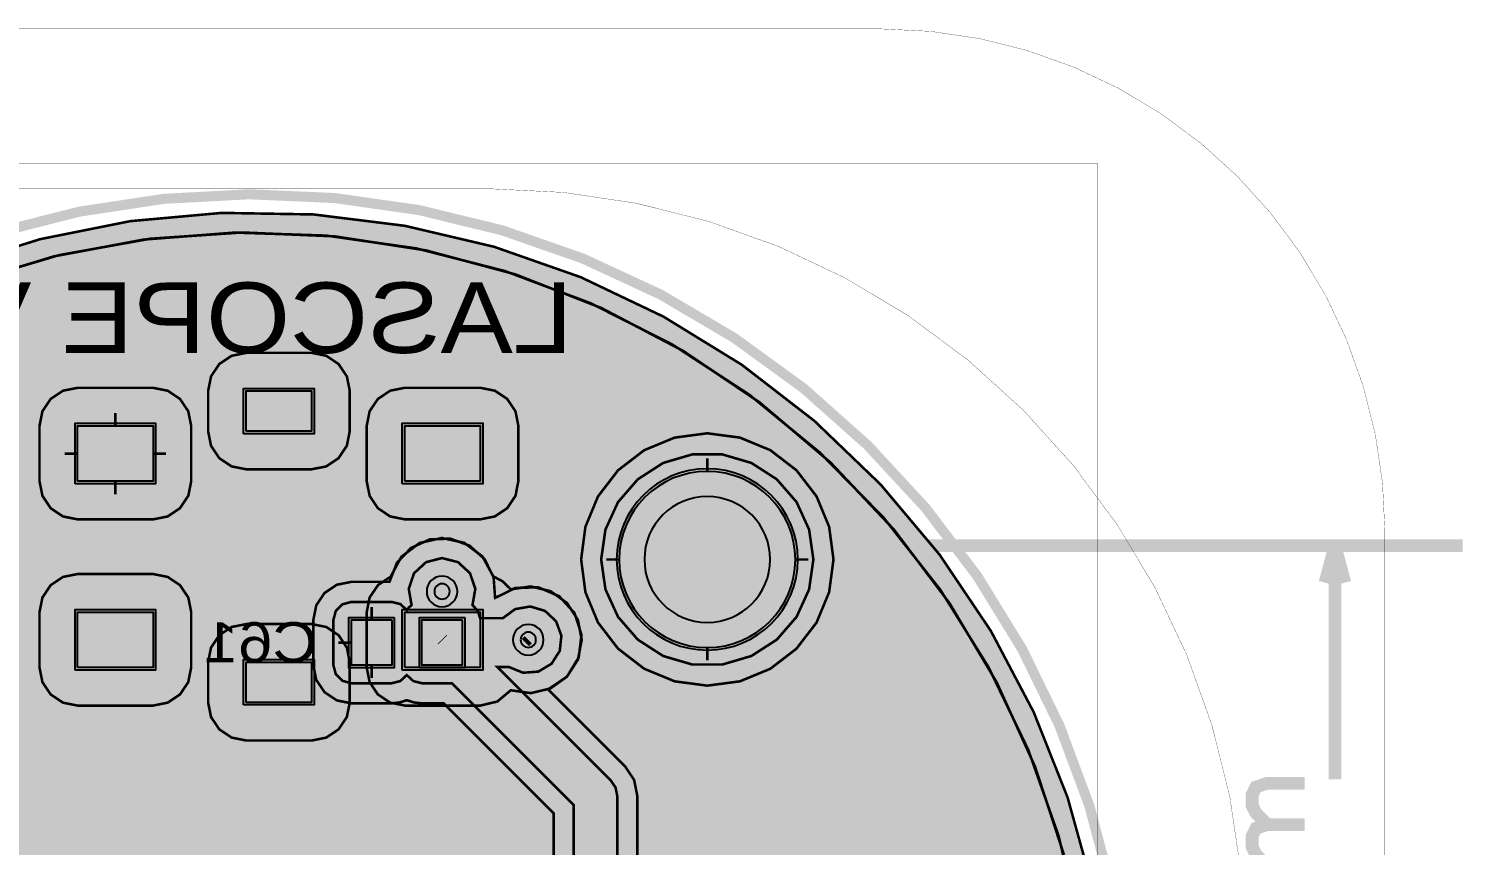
# Model space of a CAD drawing. Header units: millimetres. Extents: x -9 to 41.6, y -83.4 to 3.1.
# Drawn here: x 12.94 to 41.55, y -13.17 to 3.05 of the extents above; entities that cross this region are included whole.
import ezdxf
from ezdxf.enums import TextEntityAlignment as Align

# ---------------------------------------------------------------- set-up
doc = ezdxf.new("R2010")
doc.units = ezdxf.units.MM
doc.header["$MEASUREMENT"] = 0
for name, color, linetype, true_color in [('Board-Outline-Layer', 7, 'Continuous', 0xff00ff), ('Bottom-Layer', 7, 'Continuous', 0x0000ff), ('Bottom-Paste-Mask-Layer', 7, 'Continuous', 0x800000), ('Bottom-Silkscreen-Layer', 7, 'Continuous', 0x66cc33), ('Bottom-Solder-Mask-Layer', 7, 'Continuous', 0xaa00ff), ('Hole-Layer', 7, 'Continuous', 0x222222), ('Multi-Layer', 7, 'Continuous', 0xc0c0c0), ('Top-Layer', 7, 'Continuous', 0xff0000), ('Top-Paste-Mask-Layer', 7, 'Continuous', 0x808080), ('Top-Silkscreen-Layer', 7, 'Continuous', 0xffcc00), ('Top-Solder-Mask-Layer', 7, 'Continuous', 0x800080)]:
    doc.layers.add(name, color=color, linetype=linetype, true_color=true_color)
doc.styles.get("Standard").update_dxf_attribs({"font": 'arial.ttf'})

msp = doc.modelspace()

# ---------------------------------------------------------------- hatches: boundary and pattern name
at = {"layer": 'Bottom-Layer'}
for points in [[(17.283, -78.878), (17.29, -78.949), (17.311, -79.017), (15.852, -79.017), (15.725, -34.67), (15.636, -34.435), (15.415, -34.316), (13.588, -33.966), (11.81, -33.42), (10.102, -32.684), (8.484, -31.767), (6.975, -30.68), (5.593, -29.435), (4.355, -28.048), (3.274, -26.534), (2.364, -24.912), (1.636, -23.2), (1.098, -21.42), (0.756, -19.591), (0.615, -17.737), (0.676, -15.878), (0.939, -14.037), (1.4, -12.235), (2.054, -10.494), (2.893, -8.834), (3.907, -7.275), (5.085, -5.835), (5.333, -5.587), (6.691, -4.369), (8.17, -3.303), (9.755, -2.401), (11.427, -1.673), (13.167, -1.128), (14.956, -0.771), (16.772, -0.607), (18.595, -0.638), (20.405, -0.863), (22.18, -1.28), (23.901, -1.884), (25.547, -2.669), (27.101, -3.624), (28.543, -4.739), (29.859, -6.003), (31.032, -7.399), (32.049, -8.912), (32.9, -10.526), (33.573, -12.22), (34.061, -13.977), (34.061, -21.354), (33.594, -23.047), (32.955, -24.683), (32.152, -26.245), (31.192, -27.716), (30.086, -29.081), (28.846, -30.325), (27.485, -31.434), (26.016, -32.398), (24.457, -33.206), (22.822, -33.85), (21.131, -34.322), (20.929, -34.447), (20.851, -34.671), (20.851, -79.017), (19.522, -79.017), (19.543, -78.949), (19.55, -78.878), (19.55, -78.861), (19.965, -78.861), (20.144, -78.813), (20.275, -78.682), (20.323, -78.503), (20.323, -78.103), (20.317, -78.04), (20.301, -77.978), (20.317, -77.917), (20.323, -77.853), (20.323, -77.453), (20.275, -77.274), (20.144, -77.143), (19.965, -77.095), (19.547, -77.095), (19.547, -35.676), (24.501, -30.721), (24.595, -30.581), (24.628, -30.415), (24.628, -12.192), (24.595, -12.026), (24.501, -11.886), (22.245, -9.629), (22.475, -9.629), (22.757, -9.744), (23.06, -9.721), (23.321, -9.566), (23.485, -9.31), (23.518, -9.008), (23.413, -8.722), (23.191, -8.514), (22.9, -8.427), (22.6, -8.479), (22.355, -8.659), (21.903, -8.659), (21.856, -8.513), (21.752, -8.4), (21.808, -8.078), (21.704, -7.768), (21.464, -7.546), (21.147, -7.465), (20.83, -7.546), (20.59, -7.768), (20.486, -8.078), (20.542, -8.4), (20.49, -8.445), (20.447, -8.498), (20.318, -8.379), (20.147, -8.336), (19.347, -8.336), (19.168, -8.384), (19.037, -8.515), (18.989, -8.694), (18.989, -9.594), (19.037, -9.773), (19.168, -9.904), (19.347, -9.952), (20.147, -9.952), (20.318, -9.909), (20.447, -9.79), (20.576, -9.909), (20.747, -9.952), (21.343, -9.952), (23.762, -12.371), (23.762, -30.236), (20.038, -33.96), (19.899, -33.758), (19.696, -33.62), (19.456, -33.565), (19.214, -33.602), (19.001, -33.724), (18.847, -33.915), (18.847, -33.139), (21.205, -30.78), (21.801, -30.78), (22.042, -30.687), (22.157, -30.457), (22.475, -30.457), (22.757, -30.572), (23.06, -30.549), (23.321, -30.394), (23.485, -30.138), (23.518, -29.836), (23.413, -29.551), (23.191, -29.342), (22.9, -29.255), (22.6, -29.307), (22.355, -29.487), (22.157, -29.487), (22.071, -29.287), (21.885, -29.174), (21.864, -29.066), (21.82, -28.966), (21.758, -28.686), (21.584, -28.458), (21.33, -28.326), (21.044, -28.313), (20.779, -28.421), (20.584, -28.632), (20.497, -28.905), (20.532, -29.189), (20.468, -29.17), (20.401, -29.164), (19.601, -29.164), (19.422, -29.212), (19.291, -29.343), (19.243, -29.522), (19.243, -30.422), (19.291, -30.601), (19.422, -30.732), (19.601, -30.78), (19.98, -30.78), (18.497, -32.264), (18.497, -27.967), (18.464, -27.801), (18.37, -27.66), (11.267, -20.558), (11.263, -20.421), (11.231, -20.287), (11.302, -20.21), (11.348, -20.115), (11.994, -20.115), (12.259, -20.266), (12.564, -20.283), (12.843, -20.161), (13.039, -19.927), (13.109, -19.63), (13.039, -19.333), (12.843, -19.099), (12.564, -18.977), (12.259, -18.994), (11.994, -19.145), (11.364, -19.145), (11.364, -19.108), (11.316, -18.929), (11.185, -18.798), (11.006, -18.75), (10.206, -18.75), (10.035, -18.793), (9.906, -18.912), (9.777, -18.793), (9.606, -18.75), (8.806, -18.75), (8.627, -18.798), (8.496, -18.929), (8.448, -19.108), (8.448, -20.008), (8.496, -20.187), (8.627, -20.318), (8.806, -20.366), (9.606, -20.366), (9.777, -20.323), (9.906, -20.204), (9.94, -20.248), (9.981, -20.287), (9.951, -20.611), (10.079, -20.911), (10.334, -21.114), (10.655, -21.171), (17.63, -28.146), (17.63, -76.327), (17.131, -75.827), (17.131, -32.765), (17.315, -32.504), (17.356, -32.188), (17.245, -31.889), (17.007, -31.676), (16.697, -31.599), (16.388, -31.676), (16.15, -31.889), (16.039, -32.188), (16.08, -32.504), (16.264, -32.765), (16.264, -76.007), (16.297, -76.172), (16.391, -76.313), (17.173, -77.095), (16.865, -77.095), (16.686, -77.143), (16.555, -77.274), (16.507, -77.453), (16.507, -77.853), (16.513, -77.917), (16.529, -77.978), (16.513, -78.04), (16.507, -78.103), (16.507, -78.503), (16.555, -78.682), (16.686, -78.813), (16.865, -78.861), (17.283, -78.861)], [(5.615, -5.869), (6.984, -4.645), (8.48, -3.578), (10.084, -2.683), (11.776, -1.97), (13.537, -1.447), (15.345, -1.121), (17.177, -0.996), (19.013, -1.073), (20.828, -1.352), (22.602, -1.828), (24.313, -2.497), (25.94, -3.351), (27.463, -4.378), (28.863, -5.566), (30.125, -6.901), (31.232, -8.367), (32.171, -9.945), (32.931, -11.618), (33.502, -13.364), (33.877, -15.162), (34.053, -16.99), (34.026, -18.827), (33.797, -20.649), (33.369, -22.436), (32.748, -24.164), (31.939, -25.814), (30.955, -27.364), (29.806, -28.797), (28.506, -30.095), (27.071, -31.242), (25.518, -32.224), (23.868, -33.029), (22.138, -33.648), (24.783, -31.003), (24.963, -30.733), (25.027, -30.415), (25.027, -12.192), (24.963, -11.874), (24.783, -11.604), (23.254, -10.075), (23.628, -9.822), (23.863, -9.436), (23.917, -8.987), (23.779, -8.557), (23.474, -8.223), (23.058, -8.046), (22.607, -8.058), (22.201, -8.257), (22.172, -7.851), (21.993, -7.487), (21.69, -7.216), (21.307, -7.079), (20.901, -7.095), (20.531, -7.264), (20.251, -7.559), (20.103, -7.937), (19.347, -7.937), (19.057, -7.995), (18.812, -8.159), (18.648, -8.405), (18.59, -8.694), (18.59, -9.594), (18.648, -9.884), (18.812, -10.129), (19.057, -10.293), (19.347, -10.351), (20.147, -10.351), (20.3, -10.335), (20.447, -10.289), (20.594, -10.335), (20.747, -10.351), (21.178, -10.351), (23.364, -12.536), (23.364, -28.982), (23.028, -28.869), (22.674, -28.872), (22.34, -28.991), (22.286, -28.941), (22.227, -28.897), (22.221, -28.88), (22.213, -28.863), (22.111, -28.5), (21.888, -28.196), (21.573, -27.989), (21.206, -27.906), (20.833, -27.955), (20.5, -28.132), (20.25, -28.414), (20.114, -28.766), (19.601, -28.766), (19.306, -28.826), (19.057, -28.996), (18.895, -29.25), (18.895, -27.967), (18.832, -27.648), (18.651, -27.379), (11.786, -20.514), (11.858, -20.514), (12.281, -20.679), (12.735, -20.651), (13.136, -20.437), (13.41, -20.074), (13.508, -19.63), (13.41, -19.186), (13.136, -18.823), (12.735, -18.609), (12.281, -18.581), (11.858, -18.746), (11.671, -18.746), (11.502, -18.537), (11.271, -18.399), (11.006, -18.351), (10.206, -18.351), (10.053, -18.367), (9.906, -18.414), (9.759, -18.367), (9.606, -18.351), (8.806, -18.351), (8.516, -18.409), (8.271, -18.573), (8.107, -18.819), (8.049, -19.108), (8.049, -20.008), (8.107, -20.298), (8.271, -20.543), (8.516, -20.707), (8.806, -20.765), (9.576, -20.765), (9.759, -21.149), (10.079, -21.431), (10.485, -21.564), (17.232, -28.311), (17.232, -31.345), (16.889, -31.219), (16.523, -31.215), (16.178, -31.337), (15.895, -31.568), (15.707, -31.881), (15.636, -32.24), (15.691, -32.601), (15.866, -32.922), (15.866, -34.102), (15.681, -33.983), (15.469, -33.921), (13.685, -33.58), (11.949, -33.047), (10.281, -32.328), (8.701, -31.433), (7.227, -30.371), (5.878, -29.156), (4.668, -27.801), (3.612, -26.323), (2.724, -24.739), (2.012, -23.069), (1.486, -21.33), (1.152, -19.545), (1.013, -17.734), (1.072, -15.919), (1.328, -14.121), (1.778, -12.361), (2.416, -10.661), (3.234, -9.04), (4.224, -7.517), (5.373, -6.111)], [(23.91, -7.493), (23.995, -8.142), (24.245, -8.746), (24.644, -9.265), (25.163, -9.664), (25.767, -9.914), (26.416, -10), (27.065, -9.914), (27.669, -9.664), (28.188, -9.265), (28.587, -8.746), (28.837, -8.142), (28.923, -7.493), (28.837, -6.844), (28.587, -6.24), (28.188, -5.721), (27.669, -5.322), (27.065, -5.072), (26.416, -4.986), (25.767, -5.072), (25.163, -5.322), (24.644, -5.721), (24.245, -6.24), (23.995, -6.844)], [(24.308, -7.493), (24.393, -8.087), (24.643, -8.633), (25.036, -9.086), (25.54, -9.411), (26.116, -9.58), (26.716, -9.58), (27.292, -9.411), (27.797, -9.086), (28.19, -8.633), (28.439, -8.087), (28.524, -7.493), (28.439, -6.899), (28.19, -6.353), (27.797, -5.9), (27.292, -5.575), (26.716, -5.406), (26.116, -5.406), (25.54, -5.575), (25.036, -5.9), (24.643, -6.353), (24.393, -6.899)], [(24.666, -7.493, 1), (28.166, -7.493, 1)], [(20.147, -8.694), (20.147, -9.594), (19.347, -9.594), (19.347, -8.694)], [(21.547, -8.694), (21.547, -9.594), (20.747, -9.594), (20.747, -8.694)]]:
    msp.add_hatch(color=256, dxfattribs=at).paths.add_polyline_path(points)
at = {"layer": 'Bottom-Paste-Mask-Layer'}
for points in [[(24.666, -7.493, 1), (28.166, -7.493, 1)], [(20.147, -8.694), (20.147, -9.594), (19.347, -9.594), (19.347, -8.694)], [(21.547, -8.694), (21.547, -9.594), (20.747, -9.594), (20.747, -8.694)]]:
    msp.add_hatch(color=256, dxfattribs=at).paths.add_polyline_path(points)
at = {"layer": 'Bottom-Solder-Mask-Layer'}
for points in [[(24.615, -7.493, 1), (28.217, -7.493, 1)], [(20.198, -8.643), (20.198, -9.645), (19.296, -9.645), (19.296, -8.643)], [(21.598, -8.643), (21.598, -9.645), (20.696, -9.645), (20.696, -8.643)]]:
    msp.add_hatch(color=256, dxfattribs=at).paths.add_polyline_path(points)
at = {"layer": 'Hole-Layer'}
msp.add_hatch(color=256, dxfattribs=at).paths.add_polyline_path([(25.166, -7.493, 1), (27.666, -7.493, 1)])
at = {"layer": 'Multi-Layer'}
msp.add_hatch(color=256, dxfattribs=at).paths.add_polyline_path([(24.666, -7.493, 1), (28.166, -7.493, 1)])
msp.add_hatch(color=256, dxfattribs=at).paths.add_polyline_path([(24.666, -7.493, 1), (28.166, -7.493, 1)])
msp.add_hatch(color=256, dxfattribs=at).paths.add_polyline_path([(24.666, -7.493, 1), (28.166, -7.493, 1)])
at = {"layer": 'Top-Layer'}
for points in [[(21.043, -33.933), (20.918, -33.973), (20.801, -34.034), (32.084, -22.751), (32.264, -22.481), (32.328, -22.163), (32.328, -22.123), (32.506, -21.791), (32.557, -21.418), (32.474, -21.051), (32.51, -20.955), (32.535, -20.855), (32.755, -20.687), (32.9, -20.452), (32.95, -20.18), (32.95, -19.08), (32.893, -18.791), (32.729, -18.545), (32.483, -18.381), (32.194, -18.323), (30.694, -18.323), (30.404, -18.381), (30.159, -18.545), (29.995, -18.791), (29.937, -19.08), (29.937, -20.18), (30.004, -20.49), (30.192, -20.746), (30.468, -20.902), (30.49, -20.977), (30.518, -21.051), (30.435, -21.497), (30.546, -21.937), (23.449, -29.034), (23.155, -28.897), (22.832, -28.856), (22.513, -28.914), (22.361, -28.762), (22.173, -28.659), (21.956, -28.267), (21.595, -27.999), (21.157, -27.904), (20.718, -27.999), (20.358, -28.267), (20.141, -28.659), (19.884, -28.82), (19.711, -29.07), (19.65, -29.367), (19.65, -30.467), (19.708, -30.757), (19.872, -31.002), (20.117, -31.166), (20.407, -31.224), (21.26, -31.224), (19.31, -33.174), (18.933, -33.291), (18.625, -33.537), (18.429, -33.879), (18.37, -34.269), (18.458, -34.653), (18.68, -34.979), (19.006, -35.201), (19.39, -35.289), (19.78, -35.23), (20.122, -35.034), (20.369, -34.726), (20.486, -34.35), (20.572, -34.263), (20.483, -34.459), (20.453, -34.671), (20.453, -78.619), (16.249, -78.619), (16.124, -34.669), (16.038, -34.321), (15.802, -34.052), (15.469, -33.921), (13.685, -33.58), (11.949, -33.047), (10.281, -32.328), (8.701, -31.433), (7.227, -30.371), (5.878, -29.156), (4.668, -27.801), (3.612, -26.323), (2.724, -24.739), (2.012, -23.069), (1.486, -21.33), (1.152, -19.545), (1.013, -17.734), (1.072, -15.919), (1.328, -14.121), (1.778, -12.361), (2.416, -10.661), (3.234, -9.04), (4.224, -7.517), (5.373, -6.111), (5.615, -5.869), (6.968, -4.658), (8.445, -3.601), (10.028, -2.711), (11.698, -1.998), (13.436, -1.471), (15.221, -1.137), (17.032, -0.998), (18.847, -1.058), (20.645, -1.314), (22.404, -1.765), (24.104, -2.404), (25.725, -3.224), (27.246, -4.216), (28.65, -5.367), (29.921, -6.665), (31.044, -8.093), (32.004, -9.634), (32.791, -11.271), (33.395, -12.983), (33.81, -14.752), (34.029, -16.554), (34.051, -18.37), (33.876, -20.178), (33.505, -21.956), (32.943, -23.683), (32.196, -25.338), (31.273, -26.903), (30.186, -28.357), (28.948, -29.685), (27.572, -30.871), (26.075, -31.899), (24.475, -32.759), (22.791, -33.439), (21.043, -33.933)], [(16.5, -4.945), (16.558, -5.234), (16.722, -5.48), (16.967, -5.644), (17.257, -5.701), (18.557, -5.701), (18.847, -5.644), (19.092, -5.48), (19.256, -5.234), (19.314, -4.945), (19.314, -4.145), (19.256, -3.855), (19.092, -3.61), (18.847, -3.446), (18.557, -3.388), (17.257, -3.388), (16.967, -3.446), (16.722, -3.61), (16.558, -3.855), (16.5, -4.145)], [(13.151, -5.939), (13.208, -6.228), (13.372, -6.474), (13.618, -6.638), (13.907, -6.696), (15.407, -6.696), (15.697, -6.638), (15.942, -6.474), (16.106, -6.228), (16.164, -5.939), (16.164, -4.839), (16.106, -4.549), (15.942, -4.304), (15.697, -4.14), (15.407, -4.082), (13.907, -4.082), (13.618, -4.14), (13.372, -4.304), (13.208, -4.549), (13.151, -4.839)], [(17.257, -4.945), (17.257, -4.145), (18.557, -4.145), (18.557, -4.945)], [(19.65, -5.939), (19.708, -6.228), (19.872, -6.474), (20.117, -6.638), (20.407, -6.696), (21.907, -6.696), (22.196, -6.638), (22.442, -6.474), (22.606, -6.228), (22.663, -5.939), (22.663, -4.839), (22.606, -4.549), (22.442, -4.304), (22.196, -4.14), (21.907, -4.082), (20.407, -4.082), (20.117, -4.14), (19.872, -4.304), (19.708, -4.549), (19.65, -4.839)], [(13.907, -5.939), (13.907, -4.839), (15.407, -4.839), (15.407, -5.939)], [(20.407, -5.939), (20.407, -4.839), (21.907, -4.839), (21.907, -5.939)], [(23.91, -7.493), (23.995, -8.142), (24.245, -8.746), (24.644, -9.265), (25.163, -9.664), (25.767, -9.914), (26.416, -10), (27.065, -9.914), (27.669, -9.664), (28.188, -9.265), (28.587, -8.746), (28.837, -8.142), (28.923, -7.493), (28.837, -6.844), (28.587, -6.24), (28.188, -5.721), (27.669, -5.322), (27.065, -5.072), (26.416, -4.986), (25.767, -5.072), (25.163, -5.322), (24.644, -5.721), (24.245, -6.24), (23.995, -6.844)], [(24.666, -7.493, 1), (28.166, -7.493, 1)], [(22.165, -7.828), (21.948, -7.431), (21.585, -7.161), (21.143, -7.066), (20.701, -7.165), (20.34, -7.438), (20.126, -7.836), (19.877, -8), (19.709, -8.247), (19.65, -8.539), (19.65, -9.639), (19.708, -9.929), (19.872, -10.174), (20.117, -10.338), (20.407, -10.396), (21.907, -10.396), (22.246, -10.315), (22.513, -10.092), (22.91, -10.149), (23.301, -10.055), (23.628, -9.822), (23.846, -9.484), (23.922, -9.089), (23.846, -8.694), (23.628, -8.356), (23.301, -8.123), (22.91, -8.029), (22.513, -8.086), (22.358, -7.932)], [(13.151, -9.639), (13.208, -9.929), (13.372, -10.174), (13.618, -10.338), (13.907, -10.396), (15.407, -10.396), (15.697, -10.338), (15.942, -10.174), (16.106, -9.929), (16.164, -9.639), (16.164, -8.539), (16.106, -8.249), (15.942, -8.004), (15.697, -7.84), (15.407, -7.782), (13.907, -7.782), (13.618, -7.84), (13.372, -8.004), (13.208, -8.249), (13.151, -8.539)], [(13.907, -9.639), (13.907, -8.539), (15.407, -8.539), (15.407, -9.639)], [(20.407, -9.639), (20.407, -8.539), (21.907, -8.539), (21.907, -9.639)], [(16.5, -10.333), (16.558, -10.623), (16.722, -10.868), (16.967, -11.032), (17.257, -11.09), (18.557, -11.09), (18.847, -11.032), (19.092, -10.868), (19.256, -10.623), (19.314, -10.333), (19.314, -9.533), (19.256, -9.244), (19.092, -8.998), (18.847, -8.834), (18.557, -8.777), (17.257, -8.777), (16.967, -8.834), (16.722, -8.998), (16.558, -9.244), (16.5, -9.533)], [(17.257, -10.333), (17.257, -9.533), (18.557, -9.533), (18.557, -10.333)]]:
    msp.add_hatch(color=256, dxfattribs=at).paths.add_polyline_path(points)
at = {"layer": 'Top-Paste-Mask-Layer'}
for points in [[(17.257, -4.945), (17.257, -4.145), (18.557, -4.145), (18.557, -4.945)], [(13.907, -5.939), (13.907, -4.839), (15.407, -4.839), (15.407, -5.939)], [(20.407, -5.939), (20.407, -4.839), (21.907, -4.839), (21.907, -5.939)], [(24.666, -7.493, 1), (28.166, -7.493, 1)], [(13.907, -9.639), (13.907, -8.539), (15.407, -8.539), (15.407, -9.639)], [(20.407, -9.639), (20.407, -8.539), (21.907, -8.539), (21.907, -9.639)], [(17.257, -10.333), (17.257, -9.533), (18.557, -9.533), (18.557, -10.333)]]:
    msp.add_hatch(color=256, dxfattribs=at).paths.add_polyline_path(points)
at = {"layer": 'Top-Solder-Mask-Layer'}
for points in [[(17.206, -4.996), (17.206, -4.094), (18.608, -4.094), (18.608, -4.996)], [(13.856, -5.99), (13.856, -4.788), (15.458, -4.788), (15.458, -5.99)], [(20.356, -5.99), (20.356, -4.788), (21.958, -4.788), (21.958, -5.99)], [(24.615, -7.493, 1), (28.217, -7.493, 1)], [(13.856, -9.69), (13.856, -8.488), (15.458, -8.488), (15.458, -9.69)], [(20.356, -9.69), (20.356, -8.488), (21.958, -8.488), (21.958, -9.69)], [(17.206, -10.384), (17.206, -9.482), (18.608, -9.482), (18.608, -10.384)]]:
    msp.add_hatch(color=256, dxfattribs=at).paths.add_polyline_path(points)

# ---------------------------------------------------------------- linework, layer by layer
at = {"layer": 'Board-Outline-Layer', "const_width": 0.2}
for points in [[(21.209, -34.671, 1.331), (5.08, -5.334)], [(4.826, -5.588, 0.605), (15.367, -34.671)]]:
    msp.add_lwpolyline(points, format="xyb", dxfattribs=at)
at = {"layer": 'Bottom-Layer', "const_width": 0.00508}
msp.add_lwpolyline([(-9.017, -73.439), (-9.017, -6.952, -0.414), (0.983, 3.048), (29.878, 3.048, -0.414), (39.878, -6.952), (39.878, -73.439, -0.414), (29.878, -83.439), (0.983, -83.439, -0.414)], format="xyb", close=True, dxfattribs=at)
at = {"layer": 'Bottom-Layer'}
for points, const_width in [([(-0.635, -80.899), (-0.635, 0.381), (34.163, 0.381), (34.163, -80.899)], 0.00508), ([(23.91, -7.493), (23.995, -8.142), (24.245, -8.746), (24.644, -9.265), (25.163, -9.664), (25.767, -9.914), (26.416, -10), (27.065, -9.914), (27.669, -9.664), (28.188, -9.265), (28.587, -8.746), (28.837, -8.142), (28.923, -7.493), (28.837, -6.844), (28.587, -6.24), (28.188, -5.721), (27.669, -5.322), (27.065, -5.072), (26.416, -4.986), (25.767, -5.072), (25.163, -5.322), (24.644, -5.721), (24.245, -6.24), (23.995, -6.844)], 0.0508), ([(24.308, -7.493), (24.393, -8.087), (24.643, -8.633), (25.036, -9.086), (25.54, -9.411), (26.116, -9.58), (26.716, -9.58), (27.292, -9.411), (27.797, -9.086), (28.19, -8.633), (28.439, -8.087), (28.524, -7.493), (28.439, -6.899), (28.19, -6.353), (27.797, -5.9), (27.292, -5.575), (26.716, -5.406), (26.116, -5.406), (25.54, -5.575), (25.036, -5.9), (24.643, -6.353), (24.393, -6.899)], 0.0508)]:
    msp.add_lwpolyline(points, close=True, dxfattribs=dict(at, const_width=const_width))
for points, const_width in [([(11.427, -1.673), (13.167, -1.128), (14.956, -0.771), (16.772, -0.607), (18.595, -0.638), (20.405, -0.863), (22.18, -1.28), (23.901, -1.884), (25.547, -2.669), (27.101, -3.624), (28.543, -4.739), (29.859, -6.003), (31.032, -7.399), (32.049, -8.912), (32.9, -10.526), (33.573, -12.22), (34.061, -13.977)], 0.0508), ([(11.776, -1.97), (13.537, -1.447), (15.345, -1.121), (17.177, -0.996), (19.013, -1.073), (20.828, -1.352), (22.602, -1.828), (24.313, -2.497), (25.94, -3.351), (27.463, -4.378), (28.863, -5.566), (30.125, -6.901), (31.232, -8.367), (32.171, -9.945), (32.931, -11.618), (33.502, -13.364)], 0.0508), ([(26.416, -5.746), (26.416, -5.486)], 0.0508), ([(26.416, -5.746), (26.416, -5.486)], 0.0508), ([(25.027, -30.415), (25.027, -12.192), (24.963, -11.874), (24.783, -11.604), (23.254, -10.075), (23.628, -9.822), (23.863, -9.436), (23.917, -8.987), (23.779, -8.557), (23.474, -8.223), (23.058, -8.046), (22.607, -8.058), (22.201, -8.257), (22.172, -7.851), (21.993, -7.487), (21.69, -7.216), (21.307, -7.079), (20.901, -7.095), (20.531, -7.264), (20.251, -7.559), (20.103, -7.937), (19.347, -7.937), (19.057, -7.995), (18.812, -8.159), (18.648, -8.405), (18.59, -8.694), (18.59, -9.594), (18.648, -9.884), (18.812, -10.129), (19.057, -10.293), (19.347, -10.351), (20.147, -10.351), (20.3, -10.335), (20.447, -10.289), (20.594, -10.335), (20.747, -10.351), (21.178, -10.351), (23.364, -12.536), (23.364, -28.982)], 0.0508), ([(24.628, -30.415), (24.628, -12.192), (24.595, -12.026), (24.501, -11.886), (22.245, -9.629), (22.475, -9.629), (22.757, -9.744), (23.06, -9.721), (23.321, -9.566), (23.485, -9.31), (23.518, -9.008), (23.413, -8.722), (23.191, -8.514), (22.9, -8.427), (22.6, -8.479), (22.355, -8.659), (21.903, -8.659), (21.856, -8.513), (21.752, -8.4), (21.808, -8.078), (21.704, -7.768), (21.464, -7.546), (21.147, -7.465), (20.83, -7.546), (20.59, -7.768), (20.486, -8.078), (20.542, -8.4), (20.49, -8.445), (20.447, -8.498), (20.318, -8.379), (20.147, -8.336), (19.347, -8.336), (19.168, -8.384), (19.037, -8.515), (18.989, -8.694), (18.989, -9.594), (19.037, -9.773), (19.168, -9.904), (19.347, -9.952), (20.147, -9.952), (20.318, -9.909), (20.447, -9.79), (20.576, -9.909), (20.747, -9.952), (21.343, -9.952), (23.762, -12.371), (23.762, -30.236)], 0.0508), ([(24.669, -7.493), (24.41, -7.493)], 0.0508), ([(24.669, -7.493), (24.41, -7.493)], 0.0508), ([(28.164, -7.493), (28.423, -7.493)], 0.0508), ([(28.164, -7.493), (28.423, -7.493)], 0.0508), ([(21.147, -9.144), (21.147, -8.128)], 0.254), ([(19.747, -8.697), (19.747, -8.437)], 0.0508), ([(19.747, -8.697), (19.747, -8.437)], 0.0508), ([(19.35, -9.144), (19.09, -9.144)], 0.0508), ([(19.35, -9.144), (19.09, -9.144)], 0.0508), ([(21.147, -9.144), (22.805, -9.144)], 0.254), ([(21.147, -9.144), (24.195, -12.192)], 0.15), ([(22.805, -9.144), (22.86, -9.089)], 0.2), ([(26.416, -9.24), (26.416, -9.5)], 0.0508), ([(26.416, -9.24), (26.416, -9.5)], 0.0508), ([(19.747, -9.591), (19.747, -9.851)], 0.0508), ([(19.747, -9.591), (19.747, -9.851)], 0.0508), ([(24.195, -12.192), (24.195, -30.415)], 0.15)]:
    msp.add_lwpolyline(points, dxfattribs=dict(at, const_width=const_width))
msp.add_lwpolyline([(24.666, -7.493, 1), (28.166, -7.493), (28.166, -7.493, 1), (24.666, -7.493)], format="xyb", dxfattribs=at)
for points in [[(20.147, -8.694), (20.147, -9.594), (19.347, -9.594), (19.347, -8.694)], [(21.547, -8.694), (21.547, -9.594), (20.747, -9.594), (20.747, -8.694)]]:
    msp.add_lwpolyline(points, close=True, dxfattribs=at)
at = {"layer": 'Bottom-Paste-Mask-Layer'}
msp.add_lwpolyline([(24.666, -7.493, 1), (28.166, -7.493), (28.166, -7.493, 1), (24.666, -7.493)], format="xyb", dxfattribs=at)
for points in [[(20.147, -8.694), (20.147, -9.594), (19.347, -9.594), (19.347, -8.694)], [(21.547, -8.694), (21.547, -9.594), (20.747, -9.594), (20.747, -8.694)]]:
    msp.add_lwpolyline(points, close=True, dxfattribs=at)
at = {"layer": 'Bottom-Silkscreen-Layer', "const_width": 0.254}
for points in [[(19.367, -8.434, 0.414), (19.057, -8.744)], [(19.367, -8.434, 0.414), (19.057, -8.744)], [(21.837, -8.744, 0.414), (21.527, -8.434)], [(21.837, -8.744, 0.414), (21.527, -8.434)], [(19.057, -9.544, 0.414), (19.367, -9.854)], [(19.057, -9.544, 0.414), (19.367, -9.854)], [(21.527, -9.854, 0.414), (21.837, -9.544)], [(21.527, -9.854, 0.414), (21.837, -9.544)]]:
    msp.add_lwpolyline(points, format="xyb", dxfattribs=at)
for points in [[(20.167, -8.434), (19.367, -8.434)], [(20.167, -8.434), (19.367, -8.434)], [(20.727, -8.434), (21.527, -8.434)], [(20.727, -8.434), (21.527, -8.434)], [(19.057, -8.744), (19.057, -9.544)], [(19.057, -8.744), (19.057, -9.544)], [(21.837, -9.544), (21.837, -8.744)], [(21.837, -9.544), (21.837, -8.744)], [(20.167, -9.854), (19.367, -9.854)], [(20.167, -9.854), (19.367, -9.854)], [(20.727, -9.854), (21.527, -9.854)], [(20.727, -9.854), (21.527, -9.854)]]:
    msp.add_lwpolyline(points, dxfattribs=at)
at = {"layer": 'Bottom-Solder-Mask-Layer'}
msp.add_lwpolyline([(24.615, -7.493, 1), (28.217, -7.493, 1)], format="xyb", close=True, dxfattribs=at)
for points in [[(20.198, -8.643), (20.198, -9.645), (19.296, -9.645), (19.296, -8.643)], [(21.598, -8.643), (21.598, -9.645), (20.696, -9.645), (20.696, -8.643)]]:
    msp.add_lwpolyline(points, close=True, dxfattribs=at)
at = {"layer": 'Hole-Layer'}
for points in [[(25.166, -7.493, 1), (27.666, -7.493, 1)], [(20.995, -8.128, 1), (21.3, -8.128, 1)], [(22.708, -9.089, 1), (23.013, -9.089, 1)]]:
    msp.add_lwpolyline(points, format="xyb", close=True, dxfattribs=at)
at = {"layer": 'Multi-Layer'}
for points in [[(24.666, -7.493, 1), (28.166, -7.493), (28.166, -7.493, 1), (24.666, -7.493)], [(24.666, -7.493, 1), (28.166, -7.493), (28.166, -7.493, 1), (24.666, -7.493)], [(24.666, -7.493, 1), (28.166, -7.493), (28.166, -7.493, 1), (24.666, -7.493)], [(20.842, -8.128, 1), (21.452, -8.128), (21.452, -8.128, 1), (20.842, -8.128)], [(22.555, -9.089, 1), (23.165, -9.089), (23.165, -9.089, 1), (22.555, -9.089)]]:
    msp.add_lwpolyline(points, format="xyb", dxfattribs=at)
at = {"layer": 'Top-Layer', "const_width": 0.00508}
msp.add_lwpolyline([(-3.81, -65.391), (-3.81, -15.127, -0.414), (11.19, -0.127), (22.084, -0.127, -0.414), (37.084, -15.127), (37.084, -65.391, -0.414), (22.084, -80.391), (11.19, -80.391, -0.414)], format="xyb", close=True, dxfattribs=at)
at = {"layer": 'Top-Layer'}
for points, const_width in [([(11.698, -1.998), (13.436, -1.471), (15.221, -1.137), (17.032, -0.998), (18.847, -1.058), (20.645, -1.314), (22.404, -1.765), (24.104, -2.404), (25.725, -3.224), (27.246, -4.216), (28.65, -5.367), (29.921, -6.665), (31.044, -8.093), (32.004, -9.634), (32.791, -11.271), (33.395, -12.983), (33.81, -14.752)], 0.0508), ([(14.657, -4.842), (14.657, -4.582)], 0.0508), ([(12.299, -7.747), (14.657, -5.389)], 0.254), ([(13.91, -5.389), (13.651, -5.389)], 0.0508), ([(15.405, -5.389), (15.664, -5.389)], 0.0508), ([(26.416, -5.746), (26.416, -5.486)], 0.0508), ([(14.657, -5.936), (14.657, -6.196)], 0.0508), ([(24.669, -7.493), (24.41, -7.493)], 0.0508), ([(28.164, -7.493), (28.423, -7.493)], 0.0508), ([(21.147, -8.128), (21.147, -9.079)], 0.254), ([(21.147, -9.079), (21.157, -9.089)], 0.254), ([(21.157, -9.089), (22.86, -9.089)], 0.254), ([(26.416, -9.24), (26.416, -9.5)], 0.0508)]:
    msp.add_lwpolyline(points, dxfattribs=dict(at, const_width=const_width))
at = {"layer": 'Top-Layer', "const_width": 0.0508}
for points in [[(16.5, -4.945), (16.558, -5.234), (16.722, -5.48), (16.967, -5.644), (17.257, -5.701), (18.557, -5.701), (18.847, -5.644), (19.092, -5.48), (19.256, -5.234), (19.314, -4.945), (19.314, -4.145), (19.256, -3.855), (19.092, -3.61), (18.847, -3.446), (18.557, -3.388), (17.257, -3.388), (16.967, -3.446), (16.722, -3.61), (16.558, -3.855), (16.5, -4.145)], [(13.151, -5.939), (13.208, -6.228), (13.372, -6.474), (13.618, -6.638), (13.907, -6.696), (15.407, -6.696), (15.697, -6.638), (15.942, -6.474), (16.106, -6.228), (16.164, -5.939), (16.164, -4.839), (16.106, -4.549), (15.942, -4.304), (15.697, -4.14), (15.407, -4.082), (13.907, -4.082), (13.618, -4.14), (13.372, -4.304), (13.208, -4.549), (13.151, -4.839)], [(19.65, -5.939), (19.708, -6.228), (19.872, -6.474), (20.117, -6.638), (20.407, -6.696), (21.907, -6.696), (22.196, -6.638), (22.442, -6.474), (22.606, -6.228), (22.663, -5.939), (22.663, -4.839), (22.606, -4.549), (22.442, -4.304), (22.196, -4.14), (21.907, -4.082), (20.407, -4.082), (20.117, -4.14), (19.872, -4.304), (19.708, -4.549), (19.65, -4.839)], [(23.91, -7.493), (23.995, -8.142), (24.245, -8.746), (24.644, -9.265), (25.163, -9.664), (25.767, -9.914), (26.416, -10), (27.065, -9.914), (27.669, -9.664), (28.188, -9.265), (28.587, -8.746), (28.837, -8.142), (28.923, -7.493), (28.837, -6.844), (28.587, -6.24), (28.188, -5.721), (27.669, -5.322), (27.065, -5.072), (26.416, -4.986), (25.767, -5.072), (25.163, -5.322), (24.644, -5.721), (24.245, -6.24), (23.995, -6.844)], [(22.165, -7.828), (21.948, -7.431), (21.585, -7.161), (21.143, -7.066), (20.701, -7.165), (20.34, -7.438), (20.126, -7.836), (19.877, -8), (19.709, -8.247), (19.65, -8.539), (19.65, -9.639), (19.708, -9.929), (19.872, -10.174), (20.117, -10.338), (20.407, -10.396), (21.907, -10.396), (22.246, -10.315), (22.513, -10.092), (22.91, -10.149), (23.301, -10.055), (23.628, -9.822), (23.846, -9.484), (23.922, -9.089), (23.846, -8.694), (23.628, -8.356), (23.301, -8.123), (22.91, -8.029), (22.513, -8.086), (22.358, -7.932)], [(13.151, -9.639), (13.208, -9.929), (13.372, -10.174), (13.618, -10.338), (13.907, -10.396), (15.407, -10.396), (15.697, -10.338), (15.942, -10.174), (16.106, -9.929), (16.164, -9.639), (16.164, -8.539), (16.106, -8.249), (15.942, -8.004), (15.697, -7.84), (15.407, -7.782), (13.907, -7.782), (13.618, -7.84), (13.372, -8.004), (13.208, -8.249), (13.151, -8.539)], [(16.5, -10.333), (16.558, -10.623), (16.722, -10.868), (16.967, -11.032), (17.257, -11.09), (18.557, -11.09), (18.847, -11.032), (19.092, -10.868), (19.256, -10.623), (19.314, -10.333), (19.314, -9.533), (19.256, -9.244), (19.092, -8.998), (18.847, -8.834), (18.557, -8.777), (17.257, -8.777), (16.967, -8.834), (16.722, -8.998), (16.558, -9.244), (16.5, -9.533)]]:
    msp.add_lwpolyline(points, close=True, dxfattribs=at)
at = {"layer": 'Top-Layer'}
for points in [[(17.257, -4.945), (17.257, -4.145), (18.557, -4.145), (18.557, -4.945)], [(13.907, -5.939), (13.907, -4.839), (15.407, -4.839), (15.407, -5.939)], [(20.407, -5.939), (20.407, -4.839), (21.907, -4.839), (21.907, -5.939)], [(13.907, -9.639), (13.907, -8.539), (15.407, -8.539), (15.407, -9.639)], [(20.407, -9.639), (20.407, -8.539), (21.907, -8.539), (21.907, -9.639)], [(17.257, -10.333), (17.257, -9.533), (18.557, -9.533), (18.557, -10.333)]]:
    msp.add_lwpolyline(points, close=True, dxfattribs=at)
msp.add_lwpolyline([(24.666, -7.493, 1), (28.166, -7.493), (28.166, -7.493, 1), (24.666, -7.493)], format="xyb", dxfattribs=at)
at = {"layer": 'Top-Paste-Mask-Layer'}
for points in [[(17.257, -4.945), (17.257, -4.145), (18.557, -4.145), (18.557, -4.945)], [(13.907, -5.939), (13.907, -4.839), (15.407, -4.839), (15.407, -5.939)], [(20.407, -5.939), (20.407, -4.839), (21.907, -4.839), (21.907, -5.939)], [(13.907, -9.639), (13.907, -8.539), (15.407, -8.539), (15.407, -9.639)], [(20.407, -9.639), (20.407, -8.539), (21.907, -8.539), (21.907, -9.639)], [(17.257, -10.333), (17.257, -9.533), (18.557, -9.533), (18.557, -10.333)]]:
    msp.add_lwpolyline(points, close=True, dxfattribs=at)
msp.add_lwpolyline([(24.666, -7.493, 1), (28.166, -7.493), (28.166, -7.493, 1), (24.666, -7.493)], format="xyb", dxfattribs=at)
at = {"layer": 'Top-Silkscreen-Layer', "const_width": 0.254}
for points in [[(16.268, -4.639), (15.637, -5.269)], [(16.268, -4.639), (15.637, -5.269)], [(16.268, -4.639), (17.026, -4.639)], [(16.268, -4.639), (17.026, -4.639)], [(18.788, -4.639), (19.515, -4.639)], [(18.788, -4.639), (19.515, -4.639)], [(19.515, -4.639), (20.177, -5.3)], [(19.515, -4.639), (20.177, -5.3)], [(15.307, -6.17), (15.307, -8.308)], [(15.307, -6.17), (15.307, -8.308)], [(20.574, -8.308), (20.574, -6.17)], [(20.574, -8.308), (20.574, -6.17)], [(17.929, -7.217), (41.425, -7.217)], [(38.885, -7.217), (38.687, -7.953)], [(38.885, -7.217), (39.082, -7.953)], [(38.885, -7.217), (38.885, -11.863)], [(16.272, -9.906), (15.637, -9.271)], [(16.272, -9.906), (15.637, -9.271)], [(19.593, -9.906), (20.177, -9.322)], [(19.593, -9.906), (20.177, -9.322)], [(16.272, -9.906), (17.026, -9.906)], [(16.272, -9.906), (17.026, -9.906)], [(18.788, -9.906), (19.593, -9.906)], [(18.788, -9.906), (19.593, -9.906)], [(37.541, -12.76), (37.317, -12.536), (37.241, -12.386), (37.241, -12.163), (37.317, -12.013), (37.541, -11.939), (38.285, -11.939)], [(37.541, -13.58), (37.317, -13.357), (37.241, -13.207), (37.241, -12.983), (37.317, -12.833), (37.541, -12.76), (38.285, -12.76)]]:
    msp.add_lwpolyline(points, dxfattribs=at)
msp.add_lwpolyline([(16.51, -5.715), (19.304, -5.715), (19.304, -8.763), (16.51, -8.763)], close=True, dxfattribs=at)
msp.add_lwpolyline([(16.51, -5.715), (19.304, -5.715), (19.304, -8.763), (16.51, -8.763)], close=True, dxfattribs=at)
msp.add_lwpolyline([(16.991, -7.239, 1), (18.823, -7.239), (18.823, -7.239, 1), (16.991, -7.239)], format="xyb", dxfattribs=at)
msp.add_lwpolyline([(16.991, -7.239, 1), (18.823, -7.239), (18.823, -7.239, 1), (16.991, -7.239)], format="xyb", dxfattribs=at)
at = {"layer": 'Top-Solder-Mask-Layer'}
for points in [[(17.206, -4.996), (17.206, -4.094), (18.608, -4.094), (18.608, -4.996)], [(13.856, -5.99), (13.856, -4.788), (15.458, -4.788), (15.458, -5.99)], [(20.356, -5.99), (20.356, -4.788), (21.958, -4.788), (21.958, -5.99)], [(13.856, -9.69), (13.856, -8.488), (15.458, -8.488), (15.458, -9.69)], [(20.356, -9.69), (20.356, -8.488), (21.958, -8.488), (21.958, -9.69)], [(17.206, -10.384), (17.206, -9.482), (18.608, -9.482), (18.608, -10.384)]]:
    msp.add_lwpolyline(points, close=True, dxfattribs=at)
msp.add_lwpolyline([(24.615, -7.493, 1), (28.217, -7.493, 1)], format="xyb", close=True, dxfattribs=at)

# ---------------------------------------------------------------- texts
at = {"layer": 'Bottom-Silkscreen-Layer', "text_generation_flag": 2, "width": 1.1}
for s, height, rotation, p in [('LASCOPE V.1', 1.4, -360, (23.749, -3.81)), ('C61', 0.8001, 720, (18.669, -9.779))]:
    msp.add_text(s, height=height, rotation=rotation, dxfattribs=at).set_placement(p, align=Align.BOTTOM_LEFT)

doc.saveas('drawing.dxf')
